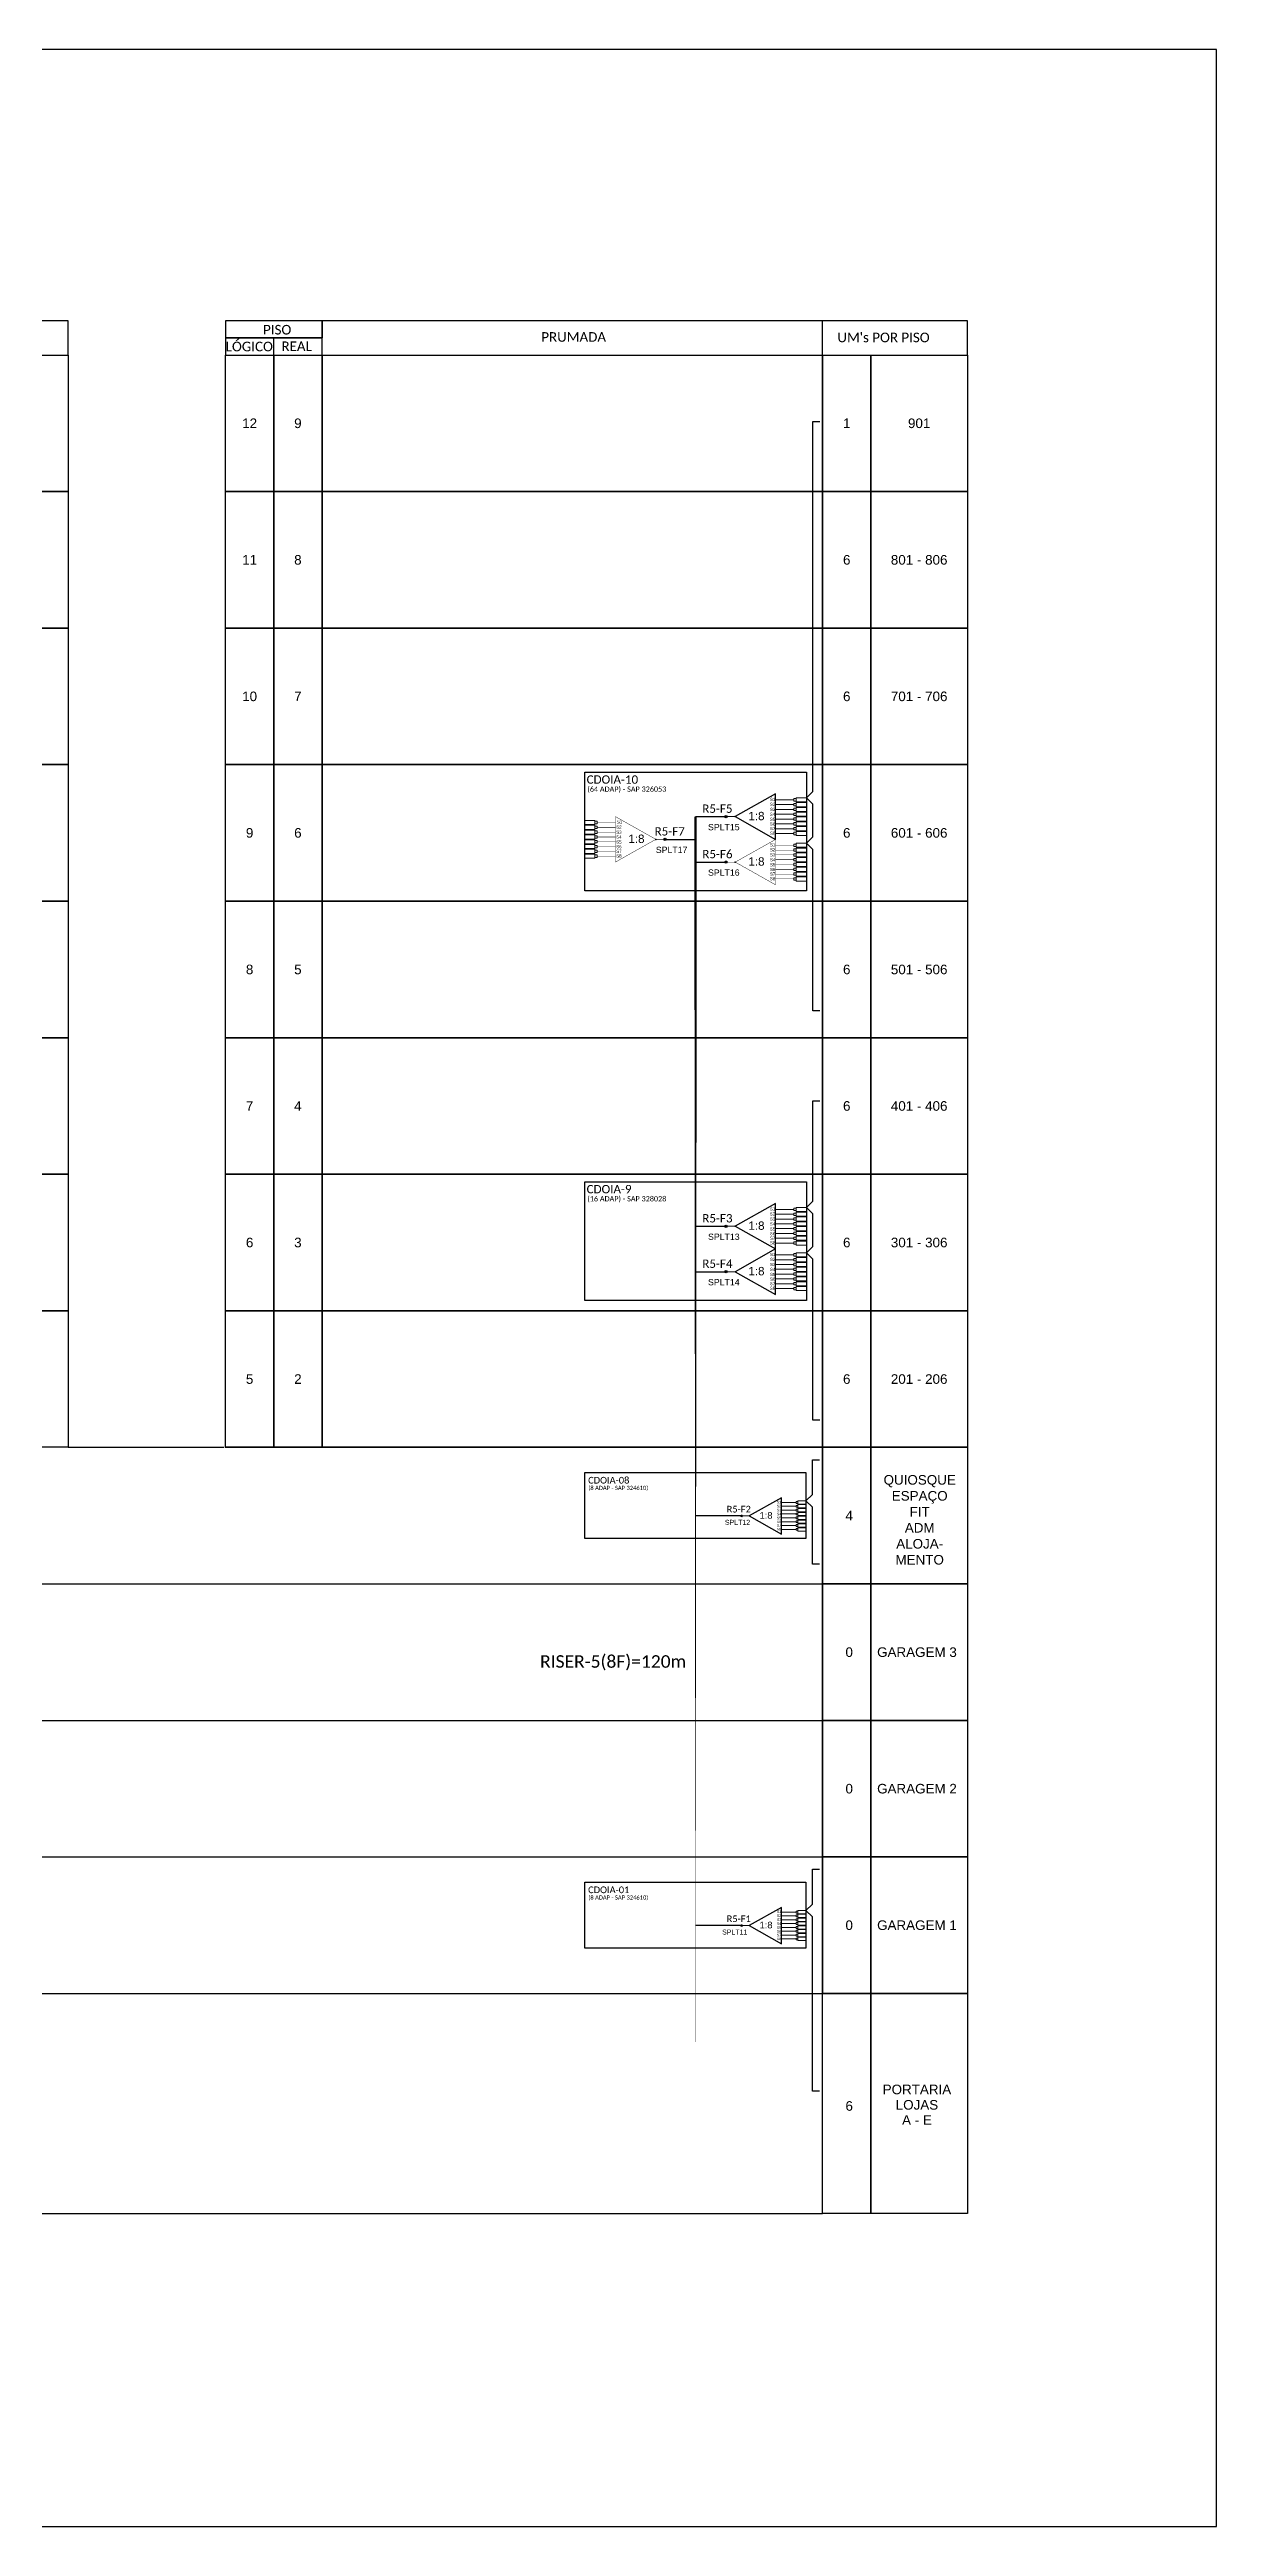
# Model space of a CAD drawing. Extents: x 1774 to 4535, y 448 to 1042.
# Drawn here: x 4255 to 4535, y 448 to 1042 of the extents above; entities that cross this region are included whole.
import ezdxf
from ezdxf.enums import TextEntityAlignment as Align

# ---------------------------------------------------------------- set-up
doc = ezdxf.new("R2010")
doc.units = 0
doc.linetypes.add('DASHED', pattern=[0.75, 0.5, -0.25])
doc.styles.add('ARIAL', font='')
doc.styles.get("Standard").update_dxf_attribs({"font": 'arial.ttf'})
doc.styles.add('WMF-Calibri0', font='calibri.ttf')
doc.styles.get('ARIAL').set_extended_font_data('Arial')
doc.linetypes.add('RESERVA', pattern='A,0.5,-0.15,["RESERVA",Standard,S=0.18,R=0,X=0,Y=-0.1],-1.3', length=1.95)

# ---------------------------------------------------------------- blocks, each defined once
blk = doc.blocks.new('SPLT_1-8_SC-APC')
at = {"color": 1}
blk.add_lwpolyline([(-7.37, -2.1), (-17.04, -7.55), (-7.37, -13), (-7.37, -2.1)], dxfattribs=at)
at = {"color": 3, "lineweight": 0}
for points in [[(-2.99, -3.51), (-7.37, -3.51)], [(-7.37, -4.66), (-2.99, -4.66)], [(-7.37, -5.82), (-2.99, -5.82)], [(-2.41, -3.02), (-2.41, -4)], [(-2.41, -3.02), (0, -3.02)], [(-2.41, -4), (0, -4)], [(-2.41, -4.17), (-2.41, -5.16)], [(-2.41, -4.17), (0, -4.17)], [(-2.41, -5.16), (0, -5.16)], [(-2.41, -5.32), (-2.41, -6.31)], [(-2.41, -5.32), (0, -5.32)], [(-7.37, -6.97), (-2.99, -6.97)], [(-7.37, -8.12), (-2.99, -8.12)], [(-7.37, -9.28), (-2.99, -9.28)], [(-7.37, -10.43), (-2.99, -10.43)], [(-7.37, -11.58), (-2.99, -11.58)], [(-2.41, -6.31), (0, -6.31)], [(-2.41, -6.48), (-2.41, -7.46)], [(-2.41, -6.48), (0, -6.48)], [(-2.41, -7.46), (0, -7.46)], [(-2.41, -7.63), (-2.41, -8.62)], [(-2.41, -7.63), (0, -7.63)], [(-2.41, -8.62), (0, -8.62)], [(-2.41, -8.78), (-2.41, -9.77)], [(-2.41, -8.78), (0, -8.78)], [(-2.41, -9.77), (0, -9.77)], [(-2.41, -9.94), (-2.41, -10.92)], [(-2.41, -9.94), (0, -9.94)], [(-2.41, -10.92), (0, -10.92)], [(-2.41, -11.09), (-2.41, -12.08)], [(-2.41, -11.09), (0, -11.09)], [(-2.41, -12.08), (0, -12.08)]]:
    blk.add_lwpolyline(points, dxfattribs=at)
for points in [[(-2.99, -3.22), (-2.41, -3.22), (-2.41, -3.8), (-2.99, -3.8)], [(-2.99, -4.38), (-2.41, -4.38), (-2.41, -4.95), (-2.99, -4.95)], [(-2.99, -5.53), (-2.41, -5.53), (-2.41, -6.1), (-2.99, -6.1)], [(-2.99, -6.68), (-2.41, -6.68), (-2.41, -7.26), (-2.99, -7.26)], [(-2.99, -7.84), (-2.41, -7.84), (-2.41, -8.41), (-2.99, -8.41)], [(-2.99, -8.99), (-2.41, -8.99), (-2.41, -9.56), (-2.99, -9.56)], [(-2.99, -10.14), (-2.41, -10.14), (-2.41, -10.72), (-2.99, -10.72)], [(-2.99, -11.3), (-2.41, -11.3), (-2.41, -11.87), (-2.99, -11.87)]]:
    blk.add_lwpolyline(points, close=True, dxfattribs=at)
at = {"color": 1, "lineweight": 0}
blk.add_lwpolyline([(-17.04, -7.55), (-19.26, -7.55)], dxfattribs=at)
at = {"color": 1, "style": 'ARIAL'}
for s, height, p in [('S1', 0.75, (-8.74, -3.78)), ('S2', 0.75, (-8.74, -4.97)), ('S3', 0.75, (-8.74, -6.18)), ('1:8', 2, (-13.91, -8.4)), ('S4', 0.75, (-8.74, -7.36)), ('S5', 0.75, (-8.74, -8.57)), ('S6', 0.75, (-8.74, -9.69)), ('S7', 0.75, (-8.74, -10.78)), ('S8', 0.75, (-8.74, -11.9))]:
    blk.add_text(s, height=height, dxfattribs=at).set_placement(p)
blk = doc.blocks.new('SPLITTER_')
blk.add_point((0, 0))
at = {"style": 'ARIAL', "flags": 4}
blk.add_attdef('SPLT', (0, -3.26), '', height=1.5, dxfattribs=at)
blk = doc.blocks.new('SPLT_1-8_SC-APC PLANEJADO')
at = {"color": 30, "linetype": 'DASHED', "ltscale": 2.5, "const_width": 0.1}
blk.add_lwpolyline([(4942.78, -604.33), (4933.11, -609.78), (4942.78, -615.23), (4942.78, -604.33)], dxfattribs=at)
at = {"color": 30, "linetype": 'DASHED', "lineweight": 0, "ltscale": 2.5, "const_width": 0.1}
for points in [[(4947.15, -605.74), (4942.78, -605.74)], [(4933.11, -609.78), (4930.89, -609.78)], [(4942.78, -606.89), (4947.15, -606.89)], [(4942.78, -608.05), (4947.15, -608.05)], [(4942.78, -609.2), (4947.15, -609.2)], [(4942.78, -610.35), (4947.15, -610.35)], [(4942.78, -611.51), (4947.15, -611.51)], [(4942.78, -612.66), (4947.15, -612.66)], [(4942.78, -613.81), (4947.15, -613.81)]]:
    blk.add_lwpolyline(points, dxfattribs=at)
at = {"color": 3, "lineweight": 0}
for points in [[(4947.15, -605.46), (4947.73, -605.46), (4947.73, -606.03), (4947.15, -606.03)], [(4947.15, -606.61), (4947.73, -606.61), (4947.73, -607.18), (4947.15, -607.18)], [(4947.15, -607.76), (4947.73, -607.76), (4947.73, -608.33), (4947.15, -608.33)], [(4947.15, -608.91), (4947.73, -608.91), (4947.73, -609.49), (4947.15, -609.49)], [(4947.15, -610.07), (4947.73, -610.07), (4947.73, -610.64), (4947.15, -610.64)], [(4947.15, -611.22), (4947.73, -611.22), (4947.73, -611.79), (4947.15, -611.79)], [(4947.15, -612.37), (4947.73, -612.37), (4947.73, -612.95), (4947.15, -612.95)], [(4947.15, -613.53), (4947.73, -613.53), (4947.73, -614.1), (4947.15, -614.1)]]:
    blk.add_lwpolyline(points, close=True, dxfattribs=at)
for points in [[(4947.73, -605.25), (4947.73, -606.23)], [(4947.73, -605.25), (4950.15, -605.25)], [(4947.73, -606.23), (4950.15, -606.23)], [(4947.73, -606.4), (4947.73, -607.39)], [(4947.73, -606.4), (4950.15, -606.4)], [(4947.73, -607.39), (4950.15, -607.39)], [(4947.73, -607.55), (4947.73, -608.54)], [(4947.73, -607.55), (4950.15, -607.55)], [(4947.73, -608.54), (4950.15, -608.54)], [(4947.73, -608.71), (4947.73, -609.69)], [(4947.73, -608.71), (4950.15, -608.71)], [(4947.73, -609.69), (4950.15, -609.69)], [(4947.73, -609.86), (4947.73, -610.85)], [(4947.73, -609.86), (4950.15, -609.86)], [(4947.73, -610.85), (4950.15, -610.85)], [(4947.73, -611.01), (4947.73, -612)], [(4947.73, -611.01), (4950.15, -611.01)], [(4947.73, -612), (4950.15, -612)], [(4947.73, -612.17), (4947.73, -613.15)], [(4947.73, -612.17), (4950.15, -612.17)], [(4947.73, -613.15), (4950.15, -613.15)], [(4947.73, -613.32), (4947.73, -614.31)], [(4947.73, -613.32), (4950.15, -613.32)], [(4947.73, -614.31), (4950.15, -614.31)]]:
    blk.add_lwpolyline(points, dxfattribs=at)
at = {"color": 30, "style": 'ARIAL'}
for s, height, p in [('S1', 0.75, (4941.41, -606.01)), ('1:8', 2, (4936.24, -610.63)), ('S2', 0.75, (4941.41, -607.2)), ('S3', 0.75, (4941.41, -608.41)), ('S4', 0.75, (4941.41, -609.59)), ('S5', 0.75, (4941.41, -610.8)), ('S6', 0.75, (4941.41, -611.92)), ('S7', 0.75, (4941.41, -613.02)), ('S8', 0.75, (4941.41, -614.13))]:
    blk.add_text(s, height=height, dxfattribs=at).set_placement(p)
blk = doc.blocks.new('SPLT_1-8_SC-APC PLANEJADO ESQ.')
at = {"color": 3, "lineweight": 0}
for points in [[(4928.02, -633.89), (4925.61, -633.89)], [(4928.02, -634.87), (4925.61, -634.87)], [(4928.02, -635.04), (4925.61, -635.04)], [(4928.02, -633.89), (4928.02, -634.87)], [(4928.02, -635.04), (4928.02, -636.02)], [(4928.02, -636.02), (4925.61, -636.02)], [(4928.02, -636.19), (4925.61, -636.19)], [(4928.02, -637.18), (4925.61, -637.18)], [(4928.02, -637.34), (4925.61, -637.34)], [(4928.02, -638.33), (4925.61, -638.33)], [(4928.02, -638.5), (4925.61, -638.5)], [(4928.02, -639.48), (4925.61, -639.48)], [(4928.02, -639.65), (4925.61, -639.65)], [(4928.02, -640.64), (4925.61, -640.64)], [(4928.02, -640.8), (4925.61, -640.8)], [(4928.02, -636.19), (4928.02, -637.18)], [(4928.02, -637.34), (4928.02, -638.33)], [(4928.02, -638.5), (4928.02, -639.48)], [(4928.02, -639.65), (4928.02, -640.64)], [(4928.02, -640.8), (4928.02, -641.79)], [(4928.02, -641.79), (4925.61, -641.79)], [(4928.02, -641.96), (4925.61, -641.96)], [(4928.02, -642.94), (4925.61, -642.94)], [(4928.02, -641.96), (4928.02, -642.94)]]:
    blk.add_lwpolyline(points, dxfattribs=at)
for points in [[(4928.6, -634.09), (4928.02, -634.09), (4928.02, -634.66), (4928.6, -634.66)], [(4928.6, -635.25), (4928.02, -635.25), (4928.02, -635.82), (4928.6, -635.82)], [(4928.6, -636.4), (4928.02, -636.4), (4928.02, -636.97), (4928.6, -636.97)], [(4928.6, -637.55), (4928.02, -637.55), (4928.02, -638.12), (4928.6, -638.12)], [(4928.6, -638.7), (4928.02, -638.7), (4928.02, -639.28), (4928.6, -639.28)], [(4928.6, -639.86), (4928.02, -639.86), (4928.02, -640.43), (4928.6, -640.43)], [(4928.6, -641.01), (4928.02, -641.01), (4928.02, -641.58), (4928.6, -641.58)], [(4928.6, -642.16), (4928.02, -642.16), (4928.02, -642.74), (4928.6, -642.74)]]:
    blk.add_lwpolyline(points, close=True, dxfattribs=at)
at = {"color": 30, "linetype": 'DASHED', "lineweight": 0, "ltscale": 2.5, "const_width": 0.1}
for points in [[(4928.6, -634.38), (4932.98, -634.38)], [(4932.98, -635.53), (4928.6, -635.53)], [(4932.98, -636.68), (4928.6, -636.68)], [(4932.98, -637.84), (4928.6, -637.84)], [(4932.98, -638.99), (4928.6, -638.99)], [(4932.98, -640.14), (4928.6, -640.14)], [(4932.98, -641.3), (4928.6, -641.3)], [(4942.65, -638.41), (4944.87, -638.41)], [(4932.98, -642.45), (4928.6, -642.45)]]:
    blk.add_lwpolyline(points, dxfattribs=at)
at = {"color": 30, "linetype": 'DASHED', "ltscale": 2.5, "const_width": 0.1}
blk.add_lwpolyline([(4932.98, -632.97), (4942.65, -638.41), (4932.98, -643.86), (4932.98, -632.97)], dxfattribs=at)
at = {"color": 30, "style": 'ARIAL'}
for s, height, p in [('S2', 0.75, (4933.17, -635.83)), ('S1', 0.75, (4933.31, -634.65)), ('S5', 0.75, (4933.16, -639.43)), ('S3', 0.75, (4933.16, -637.05)), ('S4', 0.75, (4933.17, -638.22)), ('S6', 0.75, (4933.16, -640.55)), ('S7', 0.75, (4933.16, -641.65)), ('1:8', 2, (4936.06, -639.27)), ('S8', 0.75, (4933.16, -642.77))]:
    blk.add_text(s, height=height, dxfattribs=at).set_placement(p)

msp = doc.modelspace()

# ---------------------------------------------------------------- hatches: boundary and pattern name
h = msp.add_hatch(color=3)
h.dxf.hatch_style = 1
edge = h.paths.add_edge_path()
edge.add_arc((4417.27, 858.21), 0.256, 0, 360)
h = msp.add_hatch(color=3)
h.dxf.hatch_style = 1
edge = h.paths.add_edge_path()
edge.add_arc((4402.66, 852.76), 0.256, 0, 360)
h = msp.add_hatch(color=3)
h.dxf.hatch_style = 1
edge = h.paths.add_edge_path()
edge.add_arc((4417.27, 847.32), 0.256, 0, 360)
h = msp.add_hatch(color=3)
h.dxf.hatch_style = 1
edge = h.paths.add_edge_path()
edge.add_arc((4417.27, 759.98), 0.256, 0, 360)
h = msp.add_hatch(color=3)
h.dxf.hatch_style = 1
edge = h.paths.add_edge_path()
edge.add_arc((4417.27, 749.08), 0.256, 0, 360)
h = msp.add_hatch(color=3)
h.dxf.hatch_style = 1
edge = h.paths.add_edge_path()
edge.add_arc((4421.03, 690.52), 0.205, 0, 360)
h = msp.add_hatch(color=3)
h.dxf.hatch_style = 1
edge = h.paths.add_edge_path()
edge.add_arc((4421.03, 592.29), 0.205, 0, 360)

# ---------------------------------------------------------------- linework, layer by layer
at = {"color": 2}
for p, q in [((4409.97, 858.21), (4417.27, 858.21)), ((4409.97, 759.98), (4417.27, 759.98)), ((4409.97, 749.08), (4417.27, 749.08))]:
    msp.add_line(p, q, dxfattribs=at)
for points in [[(3696.27, 448.18), (4534.83, 448.18), (4534.83, 1042.18), (3696.27, 1042.18), (3696.27, 448.18)], [(4094.4, 968.92), (4259.61, 968.92), (4259.61, 977.14), (4094.4, 977.14), (4094.4, 977.14), (4094.4, 973.03)], [(4320.43, 968.92), (4475.18, 968.92), (4475.18, 977.14), (4320.43, 977.14), (4320.43, 977.14), (4320.43, 973.03)], [(4440.43, 968.92), (4440.43, 977.14)], [(4308.86, 968.92), (4308.86, 973.03)], [(4259.61, 706.97), (4296.86, 706.97)], [(4297.28, 706.97), (4308.86, 706.97)], [(4308.86, 706.97), (4320.43, 706.97)], [(4320.43, 706.97), (4440.43, 706.97), (4440.43, 674.23)], [(3922.2, 674.23), (4440.43, 674.23)], [(4440.43, 674.23), (4440.43, 641.48)], [(3922.2, 641.48), (4440.43, 641.48)], [(4440.43, 641.48), (4440.43, 608.74)], [(3922.2, 608.74), (4440.43, 608.74)], [(4440.43, 608.74), (4440.43, 576)], [(3922.2, 576), (4440.43, 576)], [(3922.2, 523.25), (4440.43, 523.25)]]:
    msp.add_lwpolyline(points)
for points in [[(4297.28, 973.03), (4320.43, 973.03), (4320.43, 977.14), (4297.28, 977.14)], [(4236.47, 968.92), (4259.61, 968.92), (4259.61, 936.18), (4236.47, 936.18)], [(4297.28, 968.92), (4320.43, 968.92), (4320.43, 973.03), (4297.28, 973.03)], [(4297.28, 968.92), (4308.86, 968.92), (4308.86, 936.18), (4297.28, 936.18)], [(4308.86, 968.92), (4320.43, 968.92), (4320.43, 936.18), (4308.86, 936.18)], [(4320.43, 968.92), (4440.43, 968.92), (4440.43, 936.18), (4320.43, 936.18)], [(4440.43, 968.92), (4452, 968.92), (4452, 936.18), (4440.43, 936.18)], [(4452, 968.92), (4475.15, 968.92), (4475.15, 936.18), (4452, 936.18)], [(4236.47, 936.18), (4259.61, 936.18), (4259.61, 903.43), (4236.47, 903.43)], [(4297.28, 936.18), (4308.86, 936.18), (4308.86, 903.43), (4297.28, 903.43)], [(4308.86, 936.18), (4320.43, 936.18), (4320.43, 903.43), (4308.86, 903.43)], [(4320.43, 936.18), (4440.43, 936.18), (4440.43, 903.43), (4320.43, 903.43)], [(4440.43, 936.18), (4452, 936.18), (4452, 903.43), (4440.43, 903.43)], [(4452, 936.18), (4475.15, 936.18), (4475.15, 903.43), (4452, 903.43)], [(4236.47, 903.43), (4259.61, 903.43), (4259.61, 870.69), (4236.47, 870.69)], [(4297.28, 903.43), (4308.86, 903.43), (4308.86, 870.69), (4297.28, 870.69)], [(4308.86, 903.43), (4320.43, 903.43), (4320.43, 870.69), (4308.86, 870.69)], [(4320.43, 903.43), (4440.43, 903.43), (4440.43, 870.69), (4320.43, 870.69)], [(4440.43, 903.43), (4452, 903.43), (4452, 870.69), (4440.43, 870.69)], [(4452, 903.43), (4475.15, 903.43), (4475.15, 870.69), (4452, 870.69)], [(4236.47, 870.69), (4259.61, 870.69), (4259.61, 837.95), (4236.47, 837.95)], [(4297.28, 870.69), (4308.86, 870.69), (4308.86, 837.95), (4297.28, 837.95)], [(4308.86, 870.69), (4320.43, 870.69), (4320.43, 837.95), (4308.86, 837.95)], [(4320.43, 870.69), (4440.43, 870.69), (4440.43, 837.95), (4320.43, 837.95)], [(4440.43, 870.69), (4452, 870.69), (4452, 837.95), (4440.43, 837.95)], [(4452, 870.69), (4475.15, 870.69), (4475.15, 837.95), (4452, 837.95)], [(4236.47, 837.95), (4259.61, 837.95), (4259.61, 805.2), (4236.47, 805.2)], [(4297.28, 837.95), (4308.86, 837.95), (4308.86, 805.2), (4297.28, 805.2)], [(4308.86, 837.95), (4320.43, 837.95), (4320.43, 805.2), (4308.86, 805.2)], [(4320.43, 837.95), (4440.43, 837.95), (4440.43, 805.2), (4320.43, 805.2)], [(4440.43, 837.95), (4452, 837.95), (4452, 805.2), (4440.43, 805.2)], [(4452, 837.95), (4475.15, 837.95), (4475.15, 805.2), (4452, 805.2)], [(4236.47, 805.2), (4259.61, 805.2), (4259.61, 772.46), (4236.47, 772.46)], [(4297.28, 805.2), (4308.86, 805.2), (4308.86, 772.46), (4297.28, 772.46)], [(4308.86, 805.2), (4320.43, 805.2), (4320.43, 772.46), (4308.86, 772.46)], [(4320.43, 805.2), (4440.43, 805.2), (4440.43, 772.46), (4320.43, 772.46)], [(4440.43, 805.2), (4452, 805.2), (4452, 772.46), (4440.43, 772.46)], [(4452, 805.2), (4475.15, 805.2), (4475.15, 772.46), (4452, 772.46)], [(4236.47, 772.46), (4259.61, 772.46), (4259.61, 739.71), (4236.47, 739.71)], [(4297.28, 772.46), (4308.86, 772.46), (4308.86, 739.71), (4297.28, 739.71)], [(4308.86, 772.46), (4320.43, 772.46), (4320.43, 739.71), (4308.86, 739.71)], [(4320.43, 772.46), (4440.43, 772.46), (4440.43, 739.71), (4320.43, 739.71)], [(4440.43, 772.46), (4452, 772.46), (4452, 739.71), (4440.43, 739.71)], [(4452, 772.46), (4475.15, 772.46), (4475.15, 739.71), (4452, 739.71)], [(4236.47, 739.71), (4259.61, 739.71), (4259.61, 706.97), (4236.47, 706.97)], [(4297.28, 739.71), (4308.86, 739.71), (4308.86, 706.97), (4297.28, 706.97)], [(4308.86, 739.71), (4320.43, 739.71), (4320.43, 706.97), (4308.86, 706.97)], [(4320.43, 739.71), (4440.43, 739.71), (4440.43, 706.97), (4320.43, 706.97)], [(4440.43, 739.71), (4452, 739.71), (4452, 706.97), (4440.43, 706.97)], [(4452, 739.71), (4475.15, 739.71), (4475.15, 706.97), (4452, 706.97)], [(4440.43, 706.97), (4452, 706.97), (4452, 674.23), (4440.43, 674.23)], [(4452, 706.97), (4475.15, 706.97), (4475.15, 674.23), (4452, 674.23)], [(4440.43, 674.23), (4452, 674.23), (4452, 641.48), (4440.43, 641.48)], [(4452, 674.23), (4475.15, 674.23), (4475.15, 641.48), (4452, 641.48)], [(4440.43, 641.48), (4452, 641.48), (4452, 608.74), (4440.43, 608.74)], [(4452, 641.48), (4475.15, 641.48), (4475.15, 608.74), (4452, 608.74)], [(4440.43, 608.74), (4452, 608.74), (4452, 576), (4440.43, 576)], [(4452, 608.74), (4475.15, 608.74), (4475.15, 576), (4452, 576)], [(4440.43, 576), (4452, 576), (4452, 523.25), (4440.43, 523.25)], [(4452, 576), (4475.15, 576), (4475.15, 523.25), (4452, 523.25)]]:
    msp.add_lwpolyline(points, close=True)
at = {"color": 3}
for points in [[(4439.75, 811.68), (4438.1, 811.68), (4438.1, 850.34), (4436.53, 851.84), (4438.1, 853.35), (4438.1, 861.23), (4436.53, 862.74), (4438.1, 864.25), (4438.1, 952.96), (4439.75, 952.96)], [(4439.75, 713.45), (4438.1, 713.45), (4438.1, 752.11), (4436.53, 753.61), (4438.1, 755.12), (4438.1, 763), (4436.53, 764.51), (4438.1, 766.02), (4438.1, 790.07), (4439.75, 790.07)], [(4439.66, 678.96), (4438, 678.96), (4438, 692.64), (4436.44, 694.15), (4438.01, 695.65), (4438.01, 704), (4439.66, 704)], [(4439.66, 552.58), (4438, 552.58), (4438, 594.41), (4436.44, 595.92), (4438.01, 597.42), (4438.01, 605.77), (4439.66, 605.77)]]:
    msp.add_lwpolyline(points, dxfattribs=at)
at = {"color": 1}
for points in [[(4383.4, 868.85), (4436.53, 868.85), (4436.53, 840.4), (4383.4, 840.4)], [(4383.4, 770.62), (4436.53, 770.62), (4436.53, 742.17), (4383.4, 742.17)], [(4383.4, 700.93), (4436.44, 700.93), (4436.44, 685.11), (4383.4, 685.11)], [(4383.4, 602.7), (4436.44, 602.7), (4436.44, 586.87), (4383.4, 586.87)]]:
    msp.add_lwpolyline(points, close=True, dxfattribs=at)
at = {"color": 2}
msp.add_lwpolyline([(4409.97, 858.21, 0.6, 0, 0), (4409.97, 548.43, 0, 0, 0), (3994.12, 548.43, 0.6, 0.6, 0)], format="xyseb", dxfattribs=at)
at = {"color": 8, "linetype": 'RESERVA', "ltscale": 3}
for points in [[(4402.66, 852.76), (4409.97, 852.76)], [(4409.97, 847.32), (4417.27, 847.32)]]:
    msp.add_lwpolyline(points, dxfattribs=at)
at = {"color": 2}
for points in [[(4421.03, 690.52), (4410.04, 690.52)], [(4421.03, 592.29), (4410.04, 592.29)]]:
    msp.add_lwpolyline(points, dxfattribs=at)
at = {"color": 3}
for centre, radius in [((4417.27, 858.21), 0.256), ((4402.66, 852.76), 0.256), ((4417.27, 847.32), 0.256), ((4417.27, 759.98), 0.256), ((4417.27, 749.08), 0.256), ((4421.03, 690.52), 0.205), ((4421.03, 592.29), 0.205)]:
    msp.add_circle(centre, radius, dxfattribs=at)
for p in [(4297.28, 936.18), (4297.28, 903.43), (4297.28, 870.69), (4297.28, 837.95), (4297.28, 805.2), (4297.28, 772.46), (4297.28, 739.71), (4297.28, 706.97)]:
    msp.add_point(p)

# ---------------------------------------------------------------- block references
for p in [(4436.53, 865.76), (4436.53, 767.53), (4436.53, 756.63)]:
    msp.add_blockref('SPLT_1-8_SC-APC', p, dxfattribs=at)
for name, p in [('SPLT_1-8_SC-APC PLANEJADO ESQ.', (-542.21, 1491.18)), ('SPLT_1-8_SC-APC PLANEJADO', (-513.62, 1457.09))]:
    msp.add_blockref(name, p)
ref = msp.add_blockref('SPLITTER_', (4419.49, 858.21), dxfattribs=dict(xscale=-1))
ref.add_attrib('SPLT', 'SPLT15', (4412.96, 854.95), dxfattribs={"height": 1.5, "style": 'ARIAL'})
ref = msp.add_blockref('SPLITTER_', (4400.44, 852.76))
ref.add_attrib('SPLT', 'SPLT17', (4400.44, 849.5), dxfattribs={"height": 1.5, "style": 'ARIAL'})
ref = msp.add_blockref('SPLITTER_', (4419.49, 847.32), dxfattribs=dict(xscale=-1))
ref.add_attrib('SPLT', 'SPLT16', (4412.96, 844.05), dxfattribs={"height": 1.5, "style": 'ARIAL'})
ref = msp.add_blockref('SPLITTER_', (4419.49, 759.98), dxfattribs=dict(xscale=-1))
ref.add_attrib('SPLT', 'SPLT13', (4412.96, 756.72), dxfattribs={"height": 1.5, "style": 'ARIAL'})
at = {"color": 3, "xscale": 0.8000000000001819, "yscale": 0.8000000000001819, "zscale": 0.8}
for p in [(4436.44, 696.56), (4436.44, 598.33)]:
    msp.add_blockref('SPLT_1-8_SC-APC', p, dxfattribs=at)

# ---------------------------------------------------------------- texts
for s, height, style, p in [('     PISO', 2.3, 'WMF-Calibri0', (4302.24, 973.84)), ('PRUMADA', 2.3, 'WMF-Calibri0', (4372.99, 972.1)), ("UM's POR PISO", 2.3, 'WMF-Calibri0', (4443.96, 971.98)), ('  LÓGICO', 2.3, 'WMF-Calibri0', (4295.7, 969.81)), ('    REAL', 2.3, 'WMF-Calibri0', (4307.46, 969.87)), ('SPLT14', 1.5, 'ARIAL', (4412.96, 745.82)), ('SPLT12', 1.2, 'ARIAL', (4417, 688.38)), ('SPLT11', 1.2, 'ARIAL', (4416.34, 590.12))]:
    msp.add_text(s, height=height, dxfattribs=dict(style=style)).set_placement(p)
at = {"style": 'ARIAL'}
for s, p in [('12', (4303.07, 952.55)), ('9', (4314.64, 952.55)), ('1', (4446.21, 952.55)), ('901', (4463.57, 952.55)), ('11', (4303.07, 919.8)), ('8', (4314.64, 919.8)), ('6', (4446.21, 919.8)), ('801 - 806', (4463.57, 919.8)), ('10', (4303.07, 887.06)), ('7', (4314.64, 887.06)), ('6', (4446.21, 887.06)), ('701 - 706', (4463.57, 887.06)), ('9', (4303.07, 854.32)), ('6', (4314.64, 854.32)), ('6', (4446.21, 854.32)), ('601 - 606', (4463.57, 854.32)), ('8', (4303.07, 821.57)), ('5', (4314.64, 821.57)), ('6', (4446.21, 821.57)), ('501 - 506', (4463.57, 821.57)), ('7', (4303.07, 788.83)), ('4', (4314.64, 788.83)), ('6', (4446.21, 788.83)), ('401 - 406', (4463.57, 788.83)), ('6', (4303.07, 756.09)), ('3', (4314.64, 756.09)), ('6', (4446.21, 756.09)), ('301 - 306', (4463.57, 756.09)), ('5', (4303.07, 723.34)), ('2', (4314.64, 723.34)), ('6', (4446.21, 723.34)), ('201 - 206', (4463.57, 723.34)), ('4', (4446.8, 690.6)), ('0', (4446.8, 657.85)), ('GARAGEM 3', (4463.04, 657.85)), ('0', (4446.8, 625.11)), ('GARAGEM 2', (4463.04, 625.11)), ('0', (4446.8, 592.37)), ('GARAGEM 1', (4463.04, 592.37)), ('PORTARIA', (4463.04, 552.98)), ('6', (4446.8, 549.02)), ('LOJAS', (4463.04, 549.29)), ('A - E', (4463.04, 545.65))]:
    msp.add_text(s, height=2.3, dxfattribs=at).set_placement(p, align=Align.MIDDLE_CENTER)
at = {"color": 1, "style": 'WMF-Calibri0'}
for s, height, p in [('CDOIA-10', 2, (4383.86, 866.11)), ('CDOIA-9', 2, (4383.86, 767.88)), ('CDOIA-08', 1.6, (4384.22, 698.28)), ('CDOIA-01', 1.6, (4384.22, 600.05))]:
    msp.add_text(s, height=height, dxfattribs=at).set_placement(p)
for s, height, p in [('(64 ADAP) - SAP 326053', 1.25, (4393.49, 864.19)), ('(16 ADAP) - SAP 328028', 1.25, (4393.49, 765.95)), ('(8 ADAP - SAP 324610)', 1, (4391.45, 696.74)), ('(8 ADAP - SAP 324610)', 1, (4391.45, 598.51))]:
    msp.add_text(s, height=height, dxfattribs=at).set_placement(p, align=Align.CENTER)
at = {"color": 2, "style": 'WMF-Calibri0'}
for s, height, p in [('R5-F7', 2, (4400.15, 853.69)), ('R5-F5', 2, (4411.59, 859.13)), ('R5-F6', 2, (4411.59, 848.24)), ('R5-F3', 2, (4411.59, 760.9)), ('R5-F4', 2, (4411.59, 750.01)), ('R5-F2', 1.6, (4417.43, 691.34)), ('RISER-5(8F)=120m', 3, (4372.7, 654.11)), ('R5-F1', 1.6, (4417.43, 593.11))]:
    msp.add_text(s, height=height, dxfattribs=at).set_placement(p)
at = {"insert": (4463.7, 689.57), "char_height": 2.3, "width": 17.2071, "attachment_point": 5, "style": 'ARIAL'}
msp.add_mtext('QUIOSQUE\\PESPAÇO FIT\\PADM\\PALOJA-\\PMENTO ', dxfattribs=at)

doc.saveas('drawing.dxf')
